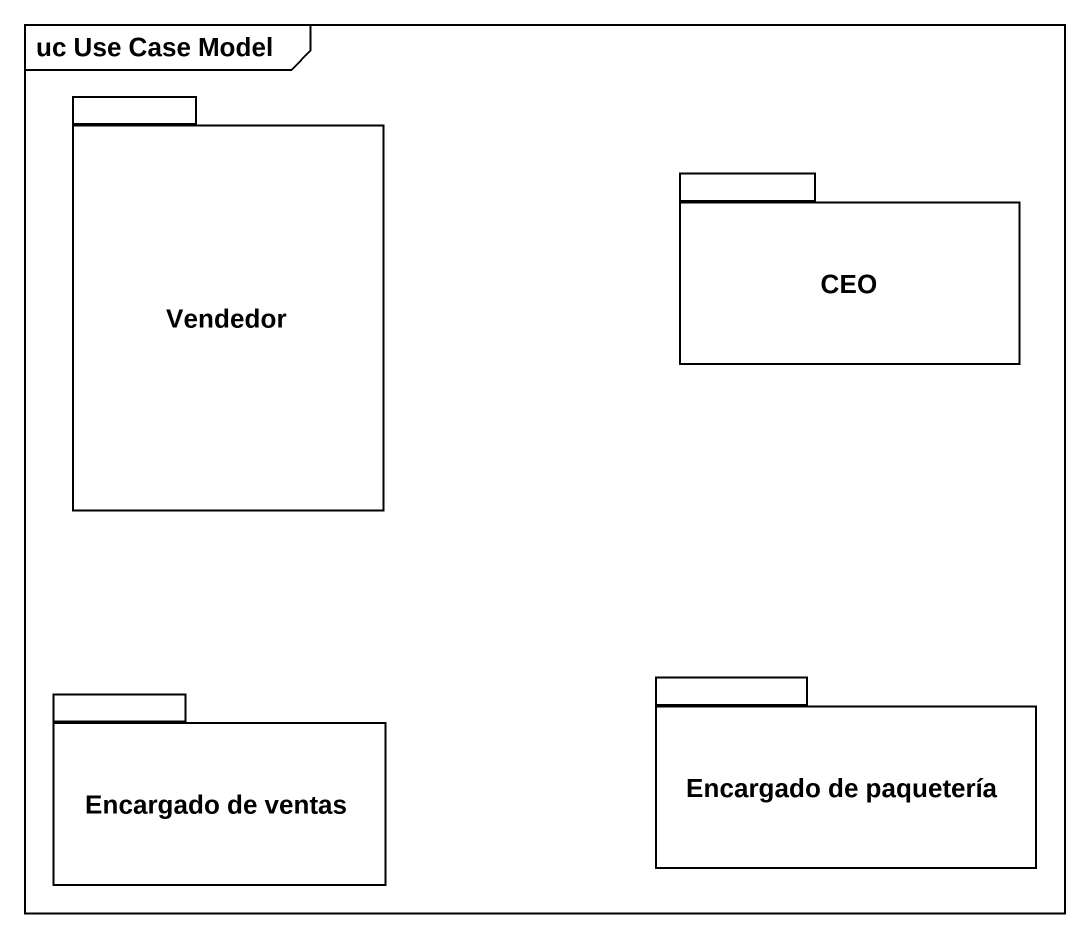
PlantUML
@startuml
mainframe uc Use Case Model
package Vendedor {
}
package CEO {
}
package "Encargado de ventas" as Encargado_de_ventas {
}
package "Encargado de paquetería" as Encargado_de_paquetería {
}
@enduml
